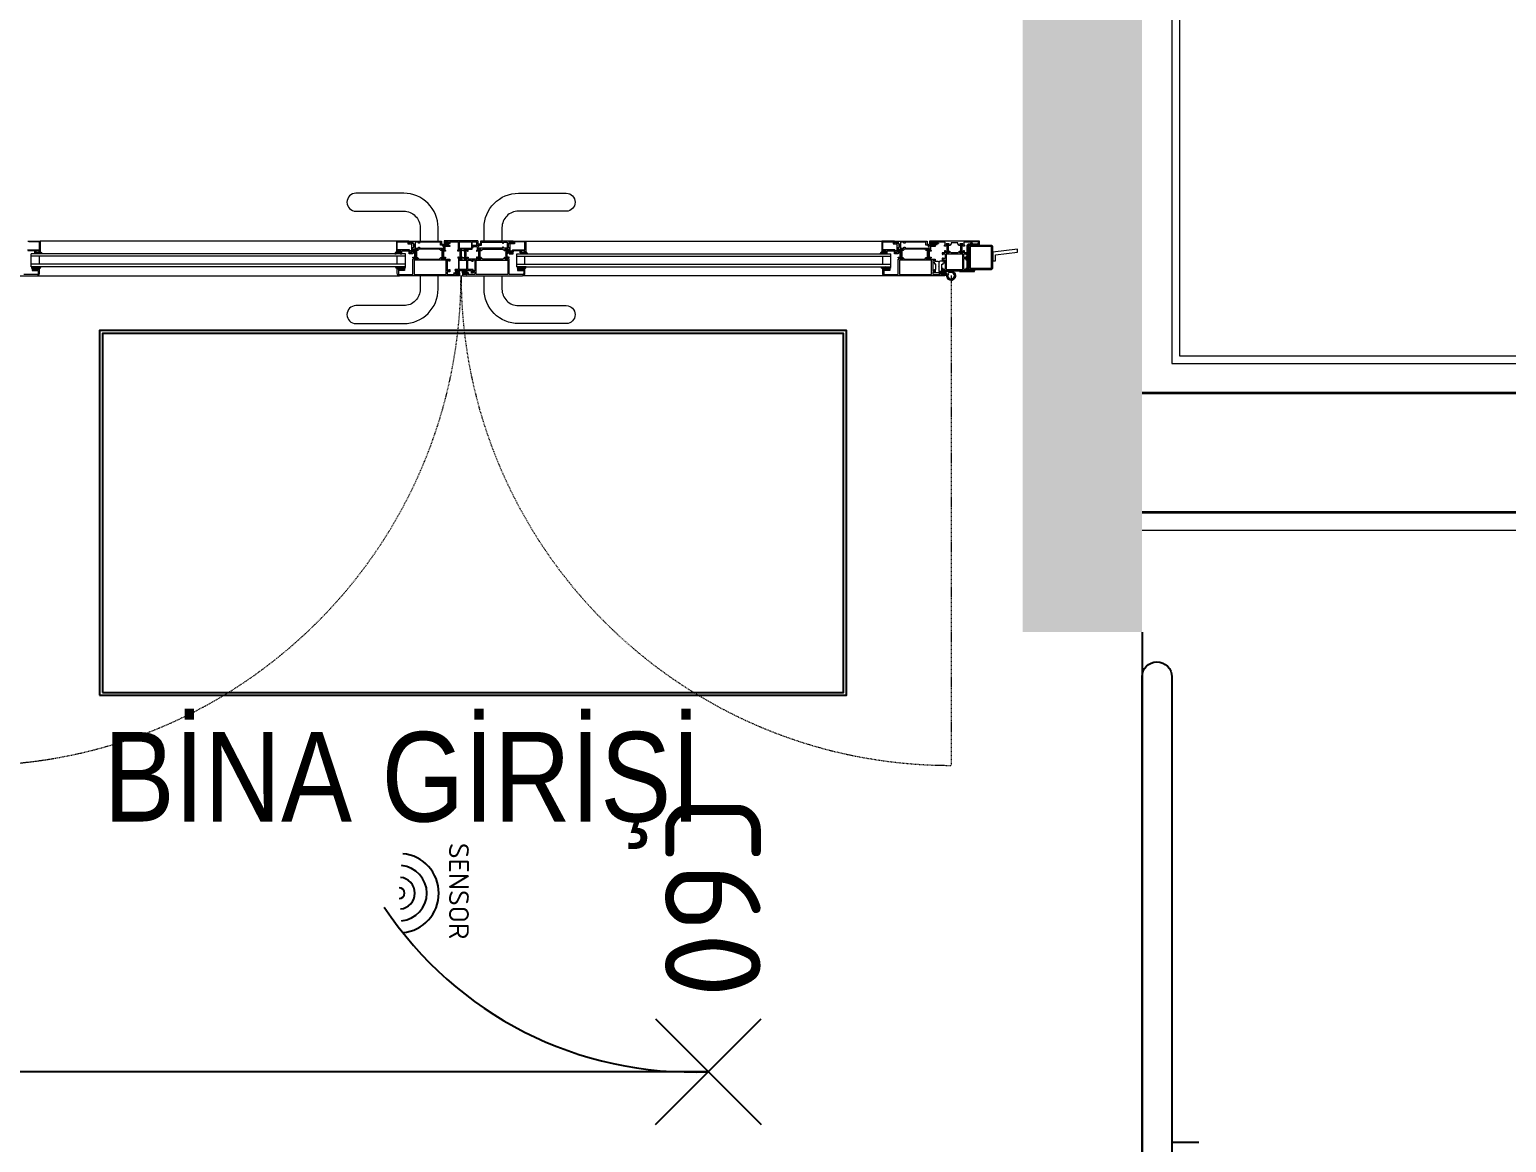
# Model space of a CAD drawing. Header units: millimetres. Extents: x -4402 to 30102, y 1696 to 6551.
# Drawn here: x 16142.9 to 16390.1, y 3699.5 to 3885.9 of the extents above; entities that cross this region are included whole.
import ezdxf

# ---------------------------------------------------------------- set-up
doc = ezdxf.new("R2010")
doc.units = ezdxf.units.MM
doc.linetypes.add('HIDDEN', pattern=[0.375, 0.25, -0.125])
doc.layers.add('BOYA', color=253, linetype='Continuous')
doc.layers.add('CEMAL AYAR  AYD. HAT', color=6, linetype='Continuous')
for name, color, linetype, lineweight in [('D', 4, 'Continuous', 35), ('KP', 1, 'Continuous', 20), ('M', 30, 'Continuous', 25), ('MH', 20, 'Continuous', 20), ('S', 6, 'Continuous', 20), ('YA', 3, 'Continuous', 13)]:
    doc.layers.add(name, color=color, linetype=linetype, lineweight=lineweight)
doc.styles.add('1', font='arial.ttf', dxfattribs={"height": 18})
doc.styles.add('TXT', font='isocpeur.ttf')
pattern_1 = [(135, (-12207.27971, -83844.62551), (0.08838834765, 0.08838834765), []), (45, (-12207.27971, -83844.62551), (0.08838834765, -0.08838834765), [])]
pattern_2 = [(135, (-12126.01935, -83844.62551), (0.08838834765, 0.08838834765), []), (45, (-12126.01935, -83844.62551), (0.08838834765, -0.08838834765), [])]
pattern_3 = [(45, (12387.27971, -83844.62551), (-0.08838834765, 0.08838834765), []), (135, (12387.27971, -83844.62551), (-0.08838834765, -0.08838834765), [])]

# ---------------------------------------------------------------- blocks, each defined once
blk = doc.blocks.new('AK1-1')
at = {"layer": 'KP', "ltscale": 0.125}
h = blk.add_hatch(dxfattribs=at)
h.set_pattern_fill('ANSI37', color=8, angle=-180, style=0)
h.set_pattern_definition([(135, (-12207.36263, -83844.62551), (0.08838834765, 0.08838834765), []), (45, (-12207.36263, -83844.62551), (0.08838834765, -0.08838834765), [])])
h.paths.add_polyline_path([(87.96, 2.17), (87.96, 2.33), (87.8, 2.33), (87.8, 2.45), (87.9, 2.45), (87.9, 2.6), (87.44, 2.6), (87.36, 2.45), (87.43, 2.45), (87.43, 2.33), (87.19, 2.33), (87.19, 2), (87.24, 1.98), (87.67, 1.98), (87.67, 2.07), (87.36, 2.11), (87.34, 2.15), (87.39, 2.17)])
h.paths.add_polyline_path([(87.52, 2.32), (87.52, 2.46), (87.71, 2.46), (87.71, 2.32)], flags=16)
h = blk.add_hatch(dxfattribs=at)
h.set_pattern_fill('ANSI37', color=8, angle=-180, style=0)
h.set_pattern_definition([(135, (-12126.0424, -83844.705), (0.08838834765, 0.08838834765), []), (45, (-12126.0424, -83844.705), (0.08838834765, -0.08838834765), [])])
h.paths.add_polyline_path([(168.71, 2.17), (169.7, 2.17), (169.7, 2.25), (169.55, 2.25), (169.55, 2.37), (169.64, 2.37), (169.64, 2.52), (168.76, 2.52), (168.68, 2.37), (168.75, 2.37), (168.75, 2.25), (168.45, 2.25), (168.45, 2), (168.5, 1.98), (168.93, 1.98), (168.93, 2.07), (168.62, 2.11), (168.6, 2.15)])
h.paths.add_polyline_path([(168.84, 2.24), (168.84, 2.38), (169.45, 2.38), (169.45, 2.24)], flags=16)
h = blk.add_hatch(dxfattribs=at)
h.set_pattern_fill('ANSI37', color=8, angle=-180, style=0)
h.set_pattern_definition([(315, (-83343.44128, 12831.30192), (-0.08838834765, -0.08838834765), []), (225, (-83343.44128, 12831.30192), (-0.08838834765, 0.08838834765), [])])
h.paths.add_polyline_path([(18.64, 0.62), (18.74, 0.72), (18.92, 0.73), (19.01, 0.85), (19.3, 0.89), (19.31, 0.73), (19.43, 0.73), (19.56, 0.73), (19.59, 0.75), (19.58, 0.93), (19.62, 0.94), (19.73, 0.82), (19.82, 0.64), (19.82, 0.6), (19.61, 0.6), (19.51, 0.64), (19.44, 0.66), (19.22, 0.67), (19.04, 0.66), (18.93, 0.62), (18.79, 0.61), (18.66, 0.61)])
h = blk.add_hatch(dxfattribs=at)
h.set_pattern_fill('ANSI37', color=8, angle=-180, style=0)
h.set_pattern_definition([(225, (83442.18091, 12831.30192), (0.08838834765, -0.08838834765), []), (315, (83442.18091, 12831.30192), (0.08838834765, 0.08838834765), [])])
h.paths.add_polyline_path([(80.1, 0.62), (80, 0.72), (79.82, 0.73), (79.73, 0.85), (79.44, 0.89), (79.43, 0.73), (79.31, 0.73), (79.18, 0.73), (79.15, 0.75), (79.16, 0.93), (79.12, 0.94), (79.01, 0.82), (78.92, 0.64), (78.92, 0.6), (79.13, 0.6), (79.23, 0.64), (79.3, 0.66), (79.52, 0.67), (79.7, 0.66), (79.81, 0.62), (79.95, 0.61), (80.08, 0.61)])
h = blk.add_hatch(dxfattribs=at)
h.set_pattern_fill('ANSI37', color=8, angle=-180, style=0)
h.set_pattern_definition(pattern_1)
edge = h.paths.add_edge_path()
edge.add_line((82.6, -0.29), (82.22, -0.29))
edge.add_arc((82.22, -0.24), 0.05, 155.9595, 270, ccw=False)
edge.add_line((82.17, -0.22), (82.26, -0.03))
edge.add_line((82.26, -0.03), (82.26, 1.13))
edge.add_line((82.26, 1.13), (82.27, 1.13))
edge.add_line((82.27, 1.13), (82.19, 1.31))
edge.add_arc((82.23, 1.33), 0.05, 90, 204.0405, ccw=False)
edge.add_line((82.23, 1.38), (82.6, 1.38))
edge.add_arc((82.6, 1.33), 0.05, -33.4469, 90, ccw=False)
edge.add_line((82.64, 1.3), (82.53, 1.13))
edge.add_line((82.53, 1.13), (82.53, -0.03))
edge.add_line((82.53, -0.03), (82.52, -0.03))
edge.add_line((82.52, -0.03), (82.64, -0.21))
edge.add_arc((82.6, -0.24), 0.05, -90, 33.4469, ccw=False)
h = blk.add_hatch(dxfattribs=at)
h.set_pattern_fill('ANSI37', color=8, angle=-180, style=0)
h.set_pattern_definition(pattern_1)
edge = h.paths.add_edge_path()
edge.add_line((87.12, -0.29), (86.74, -0.29))
edge.add_arc((86.74, -0.24), 0.05, 146.5531, 270, ccw=False)
edge.add_line((86.7, -0.21), (86.82, -0.03))
edge.add_line((86.82, -0.03), (86.82, 1.13))
edge.add_line((86.82, 1.13), (86.71, 1.3))
edge.add_arc((86.75, 1.33), 0.05, 90, 213.4469, ccw=False)
edge.add_line((86.75, 1.38), (87.12, 1.38))
edge.add_arc((87.12, 1.33), 0.05, -24.0405, 90, ccw=False)
edge.add_line((87.16, 1.31), (87.08, 1.13))
edge.add_line((87.08, 1.13), (87.08, -0.03))
edge.add_line((87.08, -0.03), (87.17, -0.22))
edge.add_arc((87.12, -0.24), 0.05, -90, 24.0405, ccw=False)
h = blk.add_hatch(dxfattribs=at)
h.set_pattern_fill('ANSI37', color=8, angle=-180, style=0)
h.set_pattern_definition([(135, (-84551.1965, 11752.33369), (0.08838834765, 0.08838834765), []), (45, (-84551.1965, 11752.33369), (0.08838834765, -0.08838834765), [])])
h.paths.add_polyline_path([(90.1, 1.38, -0.543184), (90.14, 1.31), (90.06, 1.13), (90.06, -0.04), (90.14, -0.22, -0.543184), (90.1, -0.29), (89.77, -0.29, -0.543184), (89.72, -0.22), (89.8, -0.04), (89.8, 1.13), (89.72, 1.31, -0.543184), (89.77, 1.38)])
h = blk.add_hatch(dxfattribs=at)
h.set_pattern_fill('ANSI37', color=8, angle=-180, style=0)
h.set_pattern_definition([(135, (-84550.41649, 11752.33369), (0.08838834765, 0.08838834765), []), (45, (-84550.41649, 11752.33369), (0.08838834765, -0.08838834765), [])])
h.paths.add_polyline_path([(90.58, -0.04), (90.5, -0.22, 0.543184), (90.55, -0.29), (90.88, -0.29, 0.543184), (90.92, -0.22), (90.84, -0.04), (90.84, 1.13), (90.92, 1.31, 0.543184), (90.88, 1.38), (90.55, 1.38, 0.543184), (90.5, 1.31), (90.58, 1.13)])
h = blk.add_hatch(dxfattribs=at)
h.set_pattern_fill('ANSI37', color=8, angle=-180, style=0)
h.set_pattern_definition(pattern_3)
edge = h.paths.add_edge_path()
edge.add_line((92.88, -0.29), (93.26, -0.29))
edge.add_arc((93.26, -0.24), 0.05, 270, 393.4469)
edge.add_line((93.3, -0.21), (93.18, -0.03))
edge.add_line((93.18, -0.03), (93.18, 1.13))
edge.add_line((93.18, 1.13), (93.29, 1.3))
edge.add_arc((93.25, 1.33), 0.05, 326.5531, 450)
edge.add_line((93.25, 1.38), (92.88, 1.38))
edge.add_arc((92.88, 1.33), 0.05, 90, 204.0405)
edge.add_line((92.84, 1.31), (92.92, 1.13))
edge.add_line((92.92, 1.13), (92.92, -0.03))
edge.add_line((92.92, -0.03), (92.83, -0.22))
edge.add_arc((92.88, -0.24), 0.05, 155.9595, 270)
h = blk.add_hatch(dxfattribs=at)
h.set_pattern_fill('ANSI37', color=8, angle=-180, style=0)
h.set_pattern_definition(pattern_3)
edge = h.paths.add_edge_path()
edge.add_line((97.4, -0.29), (97.78, -0.29))
edge.add_arc((97.78, -0.24), 0.05, 270, 384.0405)
edge.add_line((97.83, -0.22), (97.74, -0.03))
edge.add_line((97.74, -0.03), (97.74, 1.13))
edge.add_line((97.74, 1.13), (97.73, 1.13))
edge.add_line((97.73, 1.13), (97.81, 1.31))
edge.add_arc((97.77, 1.33), 0.05, 335.9595, 450)
edge.add_line((97.77, 1.38), (97.4, 1.38))
edge.add_arc((97.4, 1.33), 0.05, 90, 213.4469)
edge.add_line((97.36, 1.3), (97.47, 1.13))
edge.add_line((97.47, 1.13), (97.47, -0.03))
edge.add_line((97.47, -0.03), (97.48, -0.03))
edge.add_line((97.48, -0.03), (97.36, -0.21))
edge.add_arc((97.4, -0.24), 0.05, 146.5531, 270)
h = blk.add_hatch(dxfattribs=at)
h.set_pattern_fill('ANSI37', color=8, angle=-180, style=0)
h.set_pattern_definition([(315, (-83262.18091, 12831.30192), (-0.08838834765, -0.08838834765), []), (225, (-83262.18091, 12831.30192), (-0.08838834765, 0.08838834765), [])])
h.paths.add_polyline_path([(99.9, 0.62), (100, 0.72), (100.18, 0.73), (100.27, 0.85), (100.56, 0.89), (100.57, 0.73), (100.69, 0.73), (100.82, 0.73), (100.85, 0.75), (100.84, 0.93), (100.88, 0.94), (100.99, 0.82), (101.08, 0.64), (101.08, 0.6), (100.87, 0.6), (100.77, 0.64), (100.7, 0.66), (100.48, 0.67), (100.3, 0.66), (100.19, 0.62), (100.05, 0.61), (99.92, 0.61)])
h = blk.add_hatch(dxfattribs=at)
h.set_pattern_fill('ANSI37', color=8, angle=-180, style=0)
h.set_pattern_definition([(225, (83523.44128, 12831.30192), (0.08838834765, -0.08838834765), []), (315, (83523.44128, 12831.30192), (0.08838834765, 0.08838834765), [])])
h.paths.add_polyline_path([(161.36, 0.62), (161.26, 0.72), (161.08, 0.73), (160.99, 0.85), (160.7, 0.89), (160.69, 0.73), (160.57, 0.73), (160.44, 0.73), (160.41, 0.75), (160.42, 0.93), (160.38, 0.94), (160.27, 0.82), (160.18, 0.64), (160.18, 0.6), (160.39, 0.6), (160.49, 0.64), (160.56, 0.66), (160.78, 0.67), (160.96, 0.66), (161.07, 0.62), (161.21, 0.61), (161.34, 0.61)])
h = blk.add_hatch(dxfattribs=at)
h.set_pattern_fill('ANSI37', color=8, angle=-180, style=0)
h.set_pattern_definition(pattern_2)
edge = h.paths.add_edge_path()
edge.add_line((163.86, -0.29), (163.48, -0.29))
edge.add_arc((163.48, -0.24), 0.05, 155.9595, 270, ccw=False)
edge.add_line((163.43, -0.22), (163.52, -0.03))
edge.add_line((163.52, -0.03), (163.52, 1.13))
edge.add_line((163.52, 1.13), (163.53, 1.13))
edge.add_line((163.53, 1.13), (163.45, 1.31))
edge.add_arc((163.49, 1.33), 0.05, 90, 204.0405, ccw=False)
edge.add_line((163.49, 1.38), (163.86, 1.38))
edge.add_arc((163.86, 1.33), 0.05, -33.4469, 90, ccw=False)
edge.add_line((163.9, 1.3), (163.79, 1.13))
edge.add_line((163.79, 1.13), (163.79, -0.03))
edge.add_line((163.79, -0.03), (163.78, -0.03))
edge.add_line((163.78, -0.03), (163.9, -0.21))
edge.add_arc((163.86, -0.24), 0.05, -90, 33.4469, ccw=False)
h = blk.add_hatch(dxfattribs=at)
h.set_pattern_fill('ANSI37', color=8, angle=-180, style=0)
h.set_pattern_definition(pattern_2)
edge = h.paths.add_edge_path()
edge.add_line((168.38, -0.29), (168, -0.29))
edge.add_arc((168, -0.24), 0.05, 146.5531, 270, ccw=False)
edge.add_line((167.96, -0.21), (168.08, -0.03))
edge.add_line((168.08, -0.03), (168.08, 1.13))
edge.add_line((168.08, 1.13), (167.97, 1.3))
edge.add_arc((168.01, 1.33), 0.05, 90, 213.4469, ccw=False)
edge.add_line((168.01, 1.38), (168.38, 1.38))
edge.add_arc((168.38, 1.33), 0.05, -24.0405, 90, ccw=False)
edge.add_line((168.42, 1.31), (168.34, 1.13))
edge.add_line((168.34, 1.13), (168.34, -0.03))
edge.add_line((168.34, -0.03), (168.43, -0.22))
edge.add_arc((168.38, -0.24), 0.05, -90, 24.0405, ccw=False)
h = blk.add_hatch(dxfattribs=at)
h.set_pattern_fill('ANSI37', color=8, angle=-180, style=0)
h.set_pattern_definition([(45, (-83184.1116, -12830.85999), (-0.08838834765, 0.08838834765), []), (135, (-83184.1116, -12830.85999), (-0.08838834765, -0.08838834765), [])])
h.paths.add_polyline_path([(171.6, 1), (171.72, 0.8), (171.72, 0.75), (171.2, 0.75), (171.2, 0.8), (171.32, 1), (171.32, 2), (171.2, 2.2), (171.2, 2.25), (171.72, 2.25), (171.72, 2.2), (171.6, 2)])
h = blk.add_hatch(dxfattribs=at)
h.set_pattern_fill('ANSI37', color=8, angle=-180, style=0)
h.set_pattern_definition([(45, (-83181.82707, -12830.85999), (-0.08838834765, 0.08838834765), []), (135, (-83181.82707, -12830.85999), (-0.08838834765, -0.08838834765), [])])
h.paths.add_polyline_path([(173.88, 1), (174, 0.8), (174, 0.75), (173.48, 0.75), (173.48, 0.8), (173.6, 1), (173.6, 2), (173.48, 2.2), (173.48, 2.25), (174, 2.25), (174, 2.2), (173.88, 2)])
h = blk.add_hatch(dxfattribs=at)
h.set_pattern_fill('ANSI37', color=8, angle=-180, style=0)
h.set_pattern_definition([(135, (83221.61139, -12750.88254), (0.08838834765, 0.08838834765), []), (45, (83221.61139, -12750.88254), (0.08838834765, -0.08838834765), [])])
edge = h.paths.add_edge_path()
edge.add_line((176.75, 2.25), (176.75, 2))
edge.add_line((176.75, 2), (175, 2))
edge.add_line((175, 2), (175, -2))
edge.add_line((175, -2), (175.95, -2))
edge.add_line((175.95, -2), (175.95, -2.25))
edge.add_line((175.95, -2.25), (174.95, -2.25))
edge.add_arc((174.95, -2.05), 0.2, 180, 270, ccw=False)
edge.add_line((174.75, -2.05), (174.75, 2.05))
edge.add_arc((174.95, 2.05), 0.2, 90, 180, ccw=False)
edge.add_line((174.95, 2.25), (176.75, 2.25))
h = blk.add_hatch(dxfattribs=at)
h.set_pattern_fill('ANSI37', color=8, angle=-180, style=0)
h.set_pattern_definition([(45, (12306.01935, -83844.62551), (-0.08838834765, 0.08838834765), []), (135, (12306.01935, -83844.62551), (-0.08838834765, -0.08838834765), [])])
h.paths.add_polyline_path([(18.18, -1.56), (18.18, -1.67), (18.48, -1.67), (18.48, -1.8), (18.41, -1.8), (18.41, -1.87), (18.52, -2), (19.08, -2), (19.2, -1.86), (19.2, -1.8), (19.14, -1.8), (19.14, -1.69), (19.42, -1.69), (19.42, -1.86), (19.49, -1.86), (19.54, -1.81), (19.66, -1.63), (19.66, -1.56)])
h.paths.add_polyline_path([(19.04, -1.69), (19.04, -1.88), (18.59, -1.88), (18.59, -1.69)], flags=16)
h = blk.add_hatch(dxfattribs=at)
h.set_pattern_fill('ANSI37', color=8, angle=-180, style=0)
h.set_pattern_definition(pattern_1)
h.paths.add_polyline_path([(80.55, -1.56), (80.55, -1.67), (80.26, -1.67), (80.26, -1.8), (80.33, -1.8), (80.33, -1.87), (80.22, -2), (79.66, -2), (79.54, -1.86), (79.54, -1.8), (79.6, -1.8), (79.6, -1.69), (79.32, -1.69), (79.32, -1.86), (79.25, -1.86), (79.2, -1.81), (79.08, -1.63), (79.08, -1.56)])
h.paths.add_polyline_path([(79.7, -1.69), (79.7, -1.88), (80.15, -1.88), (80.15, -1.69)], flags=16)
h = blk.add_hatch(dxfattribs=at)
h.set_pattern_fill('ANSI37', color=8, angle=-180, style=0)
h.set_pattern_definition([(135, (-12207.27971, -83844.6241), (0.08838834765, 0.08838834765), []), (45, (-12207.27971, -83844.6241), (0.08838834765, -0.08838834765), [])])
h.paths.add_polyline_path([(88.99, -2.44), (88.99, -2.6), (89.14, -2.6), (89.14, -2.72), (89.06, -2.72), (89.06, -2.87), (89.5, -2.87), (89.59, -2.72), (89.51, -2.72), (89.51, -2.6), (89.75, -2.6), (89.75, -2.28), (89.7, -2.25), (89.27, -2.25), (89.27, -2.34), (89.58, -2.38), (89.6, -2.42), (89.55, -2.44)])
h.paths.add_polyline_path([(89.42, -2.59), (89.42, -2.74), (89.23, -2.74), (89.23, -2.59)], flags=16)
h = blk.add_hatch(dxfattribs=at)
h.set_pattern_fill('ANSI37', color=8, angle=-180, style=0)
h.set_pattern_definition([(45, (12387.27971, -83844.6241), (-0.08838834765, 0.08838834765), []), (135, (12387.27971, -83844.6241), (-0.08838834765, -0.08838834765), [])])
h.paths.add_polyline_path([(90.45, -2.44), (90.4, -2.42), (90.42, -2.38), (90.73, -2.34), (90.73, -2.25), (90.3, -2.25), (90.25, -2.28), (90.25, -2.6), (90.49, -2.6), (90.49, -2.72), (90.41, -2.72), (90.5, -2.87), (90.94, -2.87), (90.94, -2.72), (90.86, -2.72), (90.86, -2.6), (91.01, -2.6), (91.01, -2.44)])
h.paths.add_polyline_path([(90.58, -2.59), (90.77, -2.59), (90.77, -2.74), (90.58, -2.74)], flags=16)
h = blk.add_hatch(dxfattribs=at)
h.set_pattern_fill('ANSI37', color=8, angle=-180, style=0)
h.set_pattern_definition(pattern_3)
h.paths.add_polyline_path([(99.45, -1.56), (99.45, -1.67), (99.74, -1.67), (99.74, -1.8), (99.67, -1.8), (99.67, -1.87), (99.78, -2), (100.34, -2), (100.46, -1.86), (100.46, -1.8), (100.4, -1.8), (100.4, -1.69), (100.68, -1.69), (100.68, -1.86), (100.75, -1.86), (100.8, -1.81), (100.92, -1.63), (100.92, -1.56)])
h.paths.add_polyline_path([(100.3, -1.69), (100.3, -1.88), (99.85, -1.88), (99.85, -1.69)], flags=16)
h = blk.add_hatch(dxfattribs=at)
h.set_pattern_fill('ANSI37', color=8, angle=-180, style=0)
h.set_pattern_definition(pattern_2)
h.paths.add_polyline_path([(161.82, -1.56), (161.82, -1.67), (161.52, -1.67), (161.52, -1.8), (161.59, -1.8), (161.59, -1.87), (161.48, -2), (160.92, -2), (160.8, -1.86), (160.8, -1.8), (160.86, -1.8), (160.86, -1.69), (160.58, -1.69), (160.58, -1.86), (160.51, -1.86), (160.46, -1.81), (160.34, -1.63), (160.34, -1.56)])
h.paths.add_polyline_path([(160.96, -1.69), (160.96, -1.88), (161.41, -1.88), (161.41, -1.69)], flags=16)
h = blk.add_hatch(dxfattribs=at)
h.set_pattern_fill('ANSI37', color=8, angle=-180, style=0)
h.set_pattern_definition(pattern_2)
h.paths.add_polyline_path([(170.25, -2.45), (170.25, -2.6), (170.4, -2.6), (170.4, -2.72), (170.32, -2.72), (170.32, -2.87), (170.76, -2.87), (170.85, -2.72), (170.77, -2.72), (170.77, -2.6), (171.01, -2.6), (171.01, -2.28), (170.96, -2.25), (170.53, -2.25), (170.53, -2.34), (170.84, -2.38), (170.86, -2.42), (170.81, -2.45)])
h.paths.add_polyline_path([(170.68, -2.6), (170.68, -2.74), (170.49, -2.74), (170.49, -2.6)], flags=16)
for p, q in [((79.18, 2.74), (19.56, 2.74)), ((87.19, 2.75), (87.19, 2.33)), ((92.81, 2.75), (87.19, 2.75)), ((87.34, 2.45), (87.34, 2.6)), ((87.34, 2.6), (87.9, 2.6)), ((87.9, 2.6), (87.9, 2.45)), ((88.05, 2.45), (88.05, 2.6)), ((88.05, 2.6), (89.57, 2.6)), ((89.57, 1.3), (89.57, 2.6)), ((89.71, 2.6), (89.71, 1.54)), ((89.71, 2.6), (91.74, 2.6)), ((91.74, 2.6), (91.74, 1.54)), ((91.88, 2.6), (92.66, 2.6)), ((91.88, 1.81), (91.88, 2.6)), ((92.66, 1.98), (92.66, 2.6)), ((92.81, 2.75), (92.81, 2.23)), ((100.82, 2.74), (160.44, 2.74)), ((18.06, -1.56), (18.06, 0.59)), ((19.41, -1.16), (19.41, 0.19)), ((79.33, -1.16), (79.33, 0.19)), ((80.68, -1.56), (80.68, 0.59)), ((87.19, 2.33), (87.43, 2.33)), ((87.36, 2.45), (87.34, 2.45)), ((87.43, 2.45), (87.36, 2.45)), ((87.43, 2.33), (87.43, 2.45)), ((87.9, 2.45), (87.8, 2.45)), ((87.8, 2.45), (87.8, 2.33)), ((87.8, 2.33), (87.96, 2.33)), ((87.96, 2.33), (88.2, 2.33)), ((88.2, 2.45), (88.05, 2.45)), ((88.2, 2.33), (88.2, 2.45)), ((89.45, 1.18), (89.57, 1.3)), ((89.45, 1.03), (89.45, 1.18)), ((89.59, 1.03), (89.45, 1.03)), ((89.59, 0.06), (89.45, 0.06)), ((89.45, 0.06), (89.45, -0.09)), ((89.69, 1.13), (89.59, 1.03)), ((89.69, -0.04), (89.59, 0.06)), ((90.18, 1.38), (89.69, 1.38)), ((89.69, 1.38), (89.8, 1.13)), ((89.8, 1.13), (89.69, 1.13)), ((89.71, 1.54), (91.74, 1.54)), ((90.06, 1.13), (90.18, 1.38)), ((90.28, 1.13), (90.06, 1.13)), ((90.32, 1.17), (90.28, 1.13)), ((90.32, 1.17), (90.37, 1.13)), ((90.37, 1.13), (90.58, 1.13)), ((90.58, 1.13), (90.47, 1.38)), ((90.47, 1.38), (90.96, 1.38)), ((90.96, 1.38), (90.84, 1.13)), ((90.84, 1.13), (90.96, 1.13)), ((90.96, 1.13), (91.06, 1.03)), ((90.96, -0.04), (91.06, 0.06)), ((91.06, 1.03), (91.2, 1.03)), ((91.06, 0.06), (91.2, 0.06)), ((91.08, 1.3), (91.08, 1.38)), ((91.08, 1.38), (91.88, 1.38)), ((91.2, 1.18), (91.08, 1.3)), ((91.2, 1.03), (91.2, 1.18)), ((91.2, 0.06), (91.2, -0.09)), ((91.88, 1.38), (91.88, 1.64)), ((91.88, 1.64), (92.05, 1.64)), ((92.05, 1.64), (92.05, 1.81)), ((93.01, 2.23), (92.81, 2.23)), ((93.01, 2.18), (93.01, 2.23)), ((99.32, -1.56), (99.32, 0.59)), ((100.67, -1.16), (100.67, 0.19)), ((160.59, -1.16), (160.59, 0.19)), ((161.94, -1.56), (161.94, 0.59)), ((88.99, -2.21), (88.99, -2.05)), ((89.57, -2.05), (88.99, -2.05)), ((88.99, -2.21), (91.71, -2.21)), ((89.45, -0.09), (89.57, -0.21)), ((89.57, -0.21), (89.57, -2.05)), ((89.69, -0.29), (89.8, -0.04)), ((89.8, -0.04), (89.69, -0.04)), ((90.18, -0.29), (89.69, -0.29)), ((89.71, -0.45), (90.94, -0.45)), ((89.71, -2.05), (89.71, -0.45)), ((90.94, -2.05), (89.71, -2.05)), ((90.28, -0.04), (90.06, -0.04)), ((90.06, -0.04), (90.18, -0.29)), ((90.32, -0.09), (90.28, -0.04)), ((90.32, -0.09), (90.37, -0.04)), ((90.37, -0.04), (90.58, -0.04)), ((90.58, -0.04), (90.47, -0.29)), ((90.47, -0.29), (90.96, -0.29)), ((90.96, -0.29), (90.84, -0.04)), ((90.84, -0.04), (90.96, -0.04)), ((90.94, -2.05), (90.94, -0.45)), ((91.2, -0.09), (91.08, -0.21)), ((91.08, -0.21), (91.08, -0.29)), ((91.88, -0.29), (91.08, -0.29)), ((91.08, -0.45), (91.71, -0.45)), ((91.08, -0.45), (91.08, -2.05)), ((91.88, -2.05), (91.08, -2.05)), ((91.71, -0.45), (91.71, -0.61)), ((91.88, -0.61), (91.71, -0.61)), ((91.71, -2.21), (91.71, -2.58)), ((91.88, -0.29), (91.88, -0.61)), ((91.88, -2.05), (91.88, -2.42)), ((92.04, -2.42), (91.88, -2.42)), ((92.04, -2.42), (92.04, -2.58)), ((19.02, -3.08), (79.72, -3.08)), ((92.04, -2.58), (91.71, -2.58)), ((160.98, -3.08), (100.28, -3.08))]:
    blk.add_line(p, q, dxfattribs=at)
at = {"layer": 'KP', "color": 3, "ltscale": 0.125}
for p, q in [((80.68, 0.59), (18.06, 0.59)), ((80.68, 0.19), (18.06, 0.19)), ((99.32, 0.59), (161.94, 0.59)), ((99.32, 0.19), (161.94, 0.19)), ((80.68, -1.16), (18.06, -1.16)), ((80.68, -1.56), (18.06, -1.56)), ((99.32, -1.16), (161.94, -1.16)), ((99.32, -1.56), (161.94, -1.56))]:
    blk.add_line(p, q, dxfattribs=at)
at = {"layer": 'KP', "color": 8, "linetype": 'HIDDEN', "ltscale": 0.5}
blk.add_line((172.04, -3.05), (172.04, -85.09), dxfattribs=at)
at = {"layer": 'KP', "color": 8}
for points in [[(86.15, 2.74), (86.15, 4.99, 0.414214), (80.4, 10.74), (72.4, 10.74, 1), (72.4, 7.74), (80.4, 7.74, -0.414214), (83.15, 4.99), (83.15, 2.74)], [(93.85, 2.74), (93.85, 4.99, -0.414214), (99.6, 10.74), (107.6, 10.74, -1), (107.6, 7.74), (99.6, 7.74, 0.414214), (96.85, 4.99), (96.85, 2.74)], [(83.15, -3.08), (83.15, -5.33, -0.414214), (80.4, -8.08), (72.4, -8.08, 1), (72.4, -11.08), (80.4, -11.08, 0.414214), (86.15, -5.33), (86.15, -3.08)], [(96.85, -3.08), (96.85, -5.33, 0.414214), (99.6, -8.08), (107.6, -8.08, -1), (107.6, -11.08), (99.6, -11.08, -0.414214), (93.85, -5.33), (93.85, -3.08)]]:
    blk.add_lwpolyline(points, format="xyb", dxfattribs=at)
at = {"layer": 'KP', "ltscale": 0.125}
for points in [[(17.46, 2.74), (19.56, 2.74), (19.56, 0.74), (19.31, 0.74), (19.31, 0.89), (19.41, 0.89), (19.41, 1.09), (18.81, 1.09), (18.81, 0.89), (18.91, 0.89), (18.91, 0.74), (18.66, 0.74), (18.66, 1.09), (17.46, 1.09)], [(17.41, 1.24), (19.41, 1.24), (19.41, 2.59), (17.66, 2.59)]]:
    blk.add_lwpolyline(points, dxfattribs=at)
for points in [[(81.6, 2.29, 0.414214), (81.68, 2.37), (81.68, 2.38, 0.339454), (81.62, 2.45), (81.48, 2.49), (81.48, 2.44), (81.23, 2.44), (81.23, 2.59), (81.28, 2.59), (81.28, 2.74), (79.18, 2.74), (79.18, 0.74), (79.43, 0.74), (79.43, 0.89), (79.33, 0.89), (79.33, 1.09), (79.93, 1.09), (79.93, 0.89), (79.83, 0.89), (79.83, 0.74), (80.08, 0.74), (80.08, 1.09), (81.28, 1.09), (81.28, 0.94), (81.48, 0.94), (81.48, 0.84), (81.67, 0.92, 0.339454), (81.73, 0.99), (81.73, 1.02, 0.414214), (81.65, 1.09), (81.43, 1.09), (81.43, 1.14, 0.414214), (81.33, 1.24), (79.33, 1.24), (79.33, 2.59), (81.08, 2.59), (81.08, 2.29)], [(98.4, 2.29, -0.414214), (98.32, 2.37), (98.32, 2.38, -0.339454), (98.38, 2.45), (98.52, 2.49), (98.52, 2.44), (98.77, 2.44), (98.77, 2.59), (98.72, 2.59), (98.72, 2.74), (100.82, 2.74), (100.82, 0.74), (100.57, 0.74), (100.57, 0.89), (100.67, 0.89), (100.67, 1.09), (100.07, 1.09), (100.07, 0.89), (100.17, 0.89), (100.17, 0.74), (99.92, 0.74), (99.92, 1.09), (98.72, 1.09), (98.72, 0.94), (98.52, 0.94), (98.52, 0.84), (98.33, 0.92, -0.339454), (98.27, 0.99), (98.27, 1.02, -0.414214), (98.35, 1.09), (98.57, 1.09), (98.57, 1.14, -0.414214), (98.67, 1.24), (100.67, 1.24), (100.67, 2.59), (98.92, 2.59), (98.92, 2.29)], [(162.86, 2.29, 0.414214), (162.94, 2.37), (162.94, 2.38, 0.339454), (162.88, 2.45), (162.74, 2.49), (162.74, 2.44), (162.49, 2.44), (162.49, 2.59), (162.54, 2.59), (162.54, 2.74), (160.44, 2.74), (160.44, 0.74), (160.69, 0.74), (160.69, 0.89), (160.59, 0.89), (160.59, 1.09), (161.19, 1.09), (161.19, 0.89), (161.09, 0.89), (161.09, 0.74), (161.34, 0.74), (161.34, 1.09), (162.54, 1.09), (162.54, 0.94), (162.74, 0.94), (162.74, 0.84), (162.93, 0.92, 0.339454), (162.99, 0.99), (162.99, 1.02, 0.414214), (162.91, 1.09), (162.69, 1.09), (162.69, 1.14, 0.414214), (162.59, 1.24), (160.59, 1.24), (160.59, 2.59), (162.34, 2.59), (162.34, 2.29)], [(86.35, -0.29), (86.62, -0.03), (86.82, -0.03), (86.65, -0.29), (87.2, -0.29), (87.08, -0.03), (87.17, -0.03), (87.26, 0.06), (87.41, 0.06), (87.41, -0.07), (87.32, -0.16), (87.32, -0.29), (88.12, -0.29), (88.12, -0.61), (87.97, -0.61), (87.97, -0.41), (87.69, -0.41), (87.69, -2.27), (87.97, -2.27), (87.97, -2.05), (88.12, -2.05), (88.12, -2.42), (87.69, -2.42), (87.69, -2.88), (88.91, -2.88), (88.91, -2.72), (88.78, -2.72), (88.78, -2.61), (89.13, -2.61), (89.13, -2.72), (89.06, -2.72), (89.06, -2.88), (89.61, -2.88), (89.61, -2.72), (89.51, -2.72), (89.51, -2.61), (89.75, -2.61), (89.75, -3.08), (79.72, -3.08, -0.414214), (79.32, -2.68), (79.32, -1.69), (79.6, -1.69), (79.6, -1.8), (79.54, -1.8), (79.47, -1.8), (79.47, -2), (80.38, -2), (80.38, -1.8), (80.26, -1.8), (80.26, -1.67), (80.55, -1.67), (80.63, -1.67), (80.63, -1.8), (80.53, -1.8), (80.53, -2.19), (79.51, -2.19), (79.51, -2.68, 0.414214), (79.71, -2.88), (81.94, -2.88), (81.94, -0.29), (82.02, -0.29), (82.02, -0.16), (81.93, -0.07), (81.93, 0.06), (82.08, 0.06), (82.16, -0.03), (82.26, -0.03), (82.14, -0.29), (82.69, -0.29), (82.52, -0.03), (82.72, -0.03), (82.99, -0.29)], [(82.6, -0.29), (82.22, -0.29, -0.543184), (82.17, -0.22), (82.26, -0.03), (82.26, 1.13), (82.27, 1.13), (82.19, 1.31, -0.543184), (82.23, 1.38), (82.6, 1.38, -0.597581), (82.64, 1.3), (82.53, 1.13), (82.53, -0.03), (82.52, -0.03), (82.64, -0.21, -0.597581)], [(87.12, -0.29), (86.74, -0.29, -0.597581), (86.7, -0.21), (86.82, -0.03), (86.82, 1.13), (86.71, 1.3, -0.597581), (86.75, 1.38), (87.12, 1.38, -0.543184), (87.16, 1.31), (87.08, 1.13), (87.08, -0.03), (87.17, -0.22, -0.543184)], [(89.77, -0.29), (90.1, -0.29, 0.543184), (90.14, -0.22), (90.06, -0.04), (90.06, 1.13), (90.14, 1.31, 0.543184), (90.1, 1.38), (89.77, 1.38, 0.543184), (89.72, 1.31), (89.8, 1.13), (89.8, -0.04), (89.72, -0.22, 0.543184)], [(93.65, -0.29), (93.38, -0.03), (93.18, -0.03), (93.35, -0.29), (92.8, -0.29), (92.92, -0.03), (92.83, -0.03), (92.74, 0.06), (92.59, 0.06), (92.59, -0.07), (92.68, -0.16), (92.68, -0.29), (91.88, -0.29), (91.88, -0.61), (92.03, -0.61), (92.03, -0.41), (92.31, -0.41), (92.31, -2.27), (92.03, -2.27), (92.03, -2.05), (91.88, -2.05), (91.88, -2.42), (92.31, -2.42), (92.31, -2.88), (91.09, -2.88), (91.09, -2.72), (91.22, -2.72), (91.22, -2.61), (90.87, -2.61), (90.87, -2.72), (90.94, -2.72), (90.94, -2.88), (90.39, -2.88), (90.39, -2.72), (90.49, -2.72), (90.49, -2.61), (90.25, -2.61), (90.25, -3.08), (100.28, -3.08, 0.414214), (100.68, -2.68), (100.68, -1.69), (100.4, -1.69), (100.4, -1.8), (100.46, -1.8), (100.53, -1.8), (100.53, -2), (99.62, -2), (99.62, -1.8), (99.74, -1.8), (99.74, -1.67), (99.45, -1.67), (99.37, -1.67), (99.37, -1.8), (99.47, -1.8), (99.47, -2.19), (100.49, -2.19), (100.49, -2.68, -0.414214), (100.29, -2.88), (98.06, -2.88), (98.06, -0.29), (97.98, -0.29), (97.98, -0.16), (98.07, -0.07), (98.07, 0.06), (97.92, 0.06), (97.84, -0.03), (97.74, -0.03), (97.86, -0.29), (97.31, -0.29), (97.48, -0.03), (97.28, -0.03), (97.01, -0.29)], [(90.55, -0.29), (90.88, -0.29, 0.543184), (90.92, -0.22), (90.84, -0.04), (90.84, 1.13), (90.92, 1.31, 0.543184), (90.88, 1.38), (90.55, 1.38, 0.543184), (90.5, 1.31), (90.58, 1.13), (90.58, -0.04), (90.5, -0.22, 0.543184)], [(92.88, -0.29), (93.26, -0.29, 0.597581), (93.3, -0.21), (93.18, -0.03), (93.18, 1.13), (93.29, 1.3, 0.597581), (93.25, 1.38), (92.88, 1.38, 0.543184), (92.84, 1.31), (92.92, 1.13), (92.92, -0.03), (92.83, -0.22, 0.543184)], [(97.4, -0.29), (97.78, -0.29, 0.543184), (97.83, -0.22), (97.74, -0.03), (97.74, 1.13), (97.73, 1.13), (97.81, 1.31, 0.543184), (97.77, 1.38), (97.4, 1.38, 0.597581), (97.36, 1.3), (97.47, 1.13), (97.47, -0.03), (97.48, -0.03), (97.36, -0.21, 0.597581)], [(167.61, -0.29), (167.88, -0.03), (168.08, -0.03), (167.91, -0.29), (168.46, -0.29), (168.34, -0.03), (168.43, -0.03), (168.52, 0.06), (168.67, 0.06), (168.67, -0.07), (168.58, -0.16), (168.58, -0.29), (169.39, -0.29), (169.39, -0.61), (169.23, -0.61), (169.23, -0.41), (168.95, -0.41), (168.95, -2.27), (169.23, -2.27), (169.23, -2.05), (169.39, -2.05), (169.39, -2.42), (168.95, -2.42), (168.95, -2.88), (170.17, -2.88), (170.17, -2.72), (170.04, -2.72), (170.04, -2.61), (170.39, -2.61), (170.39, -2.72), (170.32, -2.72), (170.32, -2.88), (170.87, -2.88), (170.87, -2.72), (170.77, -2.72), (170.77, -2.61), (171.01, -2.61), (171.01, -3.08), (160.98, -3.08, -0.414214), (160.58, -2.68), (160.58, -1.69), (160.86, -1.69), (160.86, -1.8), (160.8, -1.8), (160.73, -1.8), (160.73, -2), (161.64, -2), (161.64, -1.8), (161.52, -1.8), (161.52, -1.67), (161.82, -1.67), (161.89, -1.67), (161.89, -1.8), (161.79, -1.8), (161.79, -2.19), (160.77, -2.19), (160.77, -2.68, 0.414214), (160.97, -2.88), (163.2, -2.88), (163.2, -0.29), (163.28, -0.29), (163.28, -0.16), (163.19, -0.07), (163.19, 0.06), (163.34, 0.06), (163.42, -0.03), (163.52, -0.03), (163.4, -0.29), (163.95, -0.29), (163.78, -0.03), (163.98, -0.03), (164.25, -0.29)], [(163.86, -0.29), (163.48, -0.29, -0.543184), (163.43, -0.22), (163.52, -0.03), (163.52, 1.13), (163.53, 1.13), (163.45, 1.31, -0.543184), (163.49, 1.38), (163.86, 1.38, -0.597581), (163.9, 1.3), (163.79, 1.13), (163.79, -0.03), (163.78, -0.03), (163.9, -0.21, -0.597581)], [(168.38, -0.29), (168, -0.29, -0.597581), (167.96, -0.21), (168.08, -0.03), (168.08, 1.13), (167.97, 1.3, -0.597581), (168.01, 1.38), (168.38, 1.38, -0.543184), (168.42, 1.31), (168.34, 1.13), (168.34, -0.03), (168.43, -0.22, -0.543184)], [(174.55, -0.4, 0.414213), (174.65, -0.3), (174.65, 0, 0.414214), (174.55, 0.1), (174.5, 0.1), (174.5, 0), (174.15, 0), (174.15, 0.6), (174.5, 0.6), (174.5, 0.5), (174.55, 0.5, 0.414214), (174.65, 0.6), (174.65, 0.75), (174.15, 0.75), (174.15, 0.85), (174.25, 0.95), (174.25, 1.1), (174.1, 1.1), (174, 1), (173.88, 1), (174, 0.8), (174, 0.75), (173.48, 0.75), (173.48, 0.8), (173.6, 1), (173.4, 1), (173.15, 0.75), (172.05, 0.75), (171.8, 1), (171.6, 1), (171.72, 0.8), (171.72, 0.75), (171.2, 0.75), (171.2, 0.8), (171.32, 1), (171.2, 1), (171.1, 1.1), (170.95, 1.1), (170.95, 0.95), (171.05, 0.85), (171.05, 0.75), (170.55, 0.75), (170.55, 0.6, 0.414214), (170.65, 0.5), (170.7, 0.5), (170.7, 0.6), (171.05, 0.6), (171.05, -0.21), (170.7, -0.21), (170.7, -0.11), (170.65, -0.11, 0.414214), (170.55, -0.21), (170.55, -0.51, 0.414214), (170.65, -0.61), (170.7, -0.61), (170.7, -0.41), (171.05, -0.41), (171.05, -2.05), (170.7, -2.05), (170.7, -1.85), (170.65, -1.85, 0.414214), (170.55, -1.95), (170.55, -2.25), (174.65, -2.25), (174.65, -1.95, 0.414214), (174.55, -1.85), (174.5, -1.85), (174.5, -2.05), (174.15, -2.05), (174.15, -0.2), (174.5, -0.2), (174.5, -0.4)], [(176.75, 2.25), (176.75, 2), (175, 2), (175, -2), (175.95, -2), (175.95, -2.25), (174.95, -2.25, -0.414214), (174.75, -2.05), (174.75, 2.05, -0.414214), (174.95, 2.25)], [(169.39, -2.05), (169.49, -2.05), (169.49, -1.11), (169.29, -1.11), (169.29, -0.91), (169.04, -0.91), (169.04, -0.61), (169.15, -0.41), (169.24, -0.41), (169.24, -0.61), (169.69, -0.61, -0.414214), (169.99, -0.91), (169.99, -1.5), (169.94, -1.55), (169.99, -1.6), (169.99, -2.3), (172.04, -2.3, -2.414214), (171.29, -3.05, -0.414214), (171.24, -3), (171.24, -2.6), (169.14, -2.6), (169.14, -2.52), (169.39, -2.45)], [(169.99, -2.3, 0.414214), (170.29, -2.6), (171.29, -2.6), (171.29, -3.05, 2.414214), (172.04, -2.3, 0.414214), (171.99, -2.25), (170.49, -2.25), (170.49, -1.11), (170.69, -1.11), (170.69, -0.91), (170.94, -0.91), (170.94, -0.61), (170.82, -0.41), (170.74, -0.41), (170.74, -0.61), (170.29, -0.61, 0.414214), (169.99, -0.91), (169.99, -1.5), (170.04, -1.55), (169.99, -1.6)], [(171.58, -2.74, 10.954451), (171.72, -2.6, 1.095445)], [(171.58, -2.74, 10.954451), (171.72, -2.6, 1.095445)]]:
    blk.add_lwpolyline(points, format="xyb", close=True, dxfattribs=at)
for points in [[(86.75, 2.74), (86.75, 2.23), (86.94, 2.23), (87.19, 1.98), (88.12, 1.98), (88.12, 1.81), (87.31, 1.81), (87.31, 1.29), (87.42, 1.18), (87.42, 1.03), (87.28, 1.03), (87.19, 1.13), (87.08, 1.13), (87.19, 1.38), (86.66, 1.38), (86.82, 1.13), (86.61, 1.13), (86.36, 1.38), (82.99, 1.38), (82.74, 1.13), (82.53, 1.13), (82.69, 1.38), (82.16, 1.38), (82.27, 1.13), (82.18, 1.13), (82.08, 1.03), (81.94, 1.03), (81.94, 1.18), (82.05, 1.29), (82.05, 1.38), (81.94, 1.38), (81.94, 1.62), (82.09, 1.69), (82.09, 2.28), (81.94, 2.35), (81.94, 2.6), (81.48, 2.6), (81.48, 2.46), (81.29, 2.46), (81.29, 2.74)], [(81.76, 0.7), (81.76, 1.99), (81.79, 2.03), (81.76, 2.07), (81.76, 2.56), (81.94, 2.56), (81.94, 2.35), (82.09, 2.28), (82.09, 1.69), (81.94, 1.62), (81.94, 1.38), (81.94, 0.94), (82.22, 0.94), (82.22, 0.78), (81.94, 0.78), (81.94, 0.57), (81.29, 0.57), (81.29, 0.92), (81.48, 0.92), (81.48, 0.7)], [(87.12, 1.55), (87.12, 1.79), (86.88, 2.03), (86.57, 2.03), (86.57, 2.56), (83.07, 2.56), (83.07, 2.36), (82.88, 2.36), (82.88, 2.56), (82.29, 2.56), (82.29, 1.55), (82.88, 1.55), (82.88, 1.73), (83.07, 1.73), (83.07, 1.55)], [(87.19, 2.33), (87.19, 2), (87.24, 1.98), (87.67, 1.98), (87.67, 2.07), (87.36, 2.11), (87.34, 2.15), (87.39, 2.17), (87.96, 2.17), (87.96, 2.33), (87.8, 2.33), (87.8, 2.45), (87.9, 2.45), (87.9, 2.6), (87.44, 2.6), (87.36, 2.45), (87.43, 2.45), (87.43, 2.33)], [(93.25, 2.74), (93.25, 2.23), (93.06, 2.23), (92.81, 1.98), (91.88, 1.98), (91.88, 1.81), (92.69, 1.81), (92.69, 1.29), (92.58, 1.18), (92.58, 1.03), (92.72, 1.03), (92.81, 1.13), (92.92, 1.13), (92.81, 1.38), (93.34, 1.38), (93.18, 1.13), (93.39, 1.13), (93.64, 1.38), (97.01, 1.38), (97.26, 1.13), (97.47, 1.13), (97.31, 1.38), (97.84, 1.38), (97.73, 1.13), (97.82, 1.13), (97.92, 1.03), (98.06, 1.03), (98.06, 1.18), (97.95, 1.29), (97.95, 1.38), (98.06, 1.38), (98.06, 1.62), (97.91, 1.69), (97.91, 2.28), (98.06, 2.35), (98.06, 2.6), (98.52, 2.6), (98.52, 2.46), (98.71, 2.46), (98.71, 2.74)], [(92.88, 1.55), (92.88, 1.79), (93.12, 2.03), (93.43, 2.03), (93.43, 2.56), (96.93, 2.56), (96.93, 2.36), (97.12, 2.36), (97.12, 2.56), (97.71, 2.56), (97.71, 1.55), (97.12, 1.55), (97.12, 1.73), (96.93, 1.73), (96.93, 1.55)], [(98.24, 0.7), (98.24, 1.99), (98.21, 2.03), (98.24, 2.07), (98.24, 2.56), (98.06, 2.56), (98.06, 2.35), (97.91, 2.28), (97.91, 1.69), (98.06, 1.62), (98.06, 1.38), (98.06, 0.94), (97.78, 0.94), (97.78, 0.78), (98.06, 0.78), (98.06, 0.57), (98.71, 0.57), (98.71, 0.92), (98.52, 0.92), (98.52, 0.7)], [(168.01, 2.74), (168.01, 2.23), (168.2, 2.23), (168.45, 1.98), (169.38, 1.98), (169.38, 1.81), (168.57, 1.81), (168.57, 1.29), (168.68, 1.18), (168.68, 1.03), (168.54, 1.03), (168.45, 1.13), (168.34, 1.13), (168.45, 1.38), (167.92, 1.38), (168.08, 1.13), (167.87, 1.13), (167.62, 1.38), (164.25, 1.38), (164, 1.13), (163.79, 1.13), (163.95, 1.38), (163.42, 1.38), (163.53, 1.13), (163.44, 1.13), (163.34, 1.03), (163.2, 1.03), (163.2, 1.18), (163.31, 1.29), (163.31, 1.38), (163.2, 1.38), (163.2, 1.62), (163.36, 1.69), (163.36, 2.28), (163.2, 2.35), (163.2, 2.6), (162.74, 2.6), (162.74, 2.46), (162.55, 2.46), (162.55, 2.74)], [(163.02, 0.7), (163.02, 1.99), (163.06, 2.03), (163.02, 2.07), (163.02, 2.56), (163.2, 2.56), (163.2, 2.35), (163.36, 2.28), (163.36, 1.69), (163.2, 1.62), (163.2, 1.38), (163.2, 0.94), (163.48, 0.94), (163.48, 0.78), (163.2, 0.78), (163.2, 0.57), (162.55, 0.57), (162.55, 0.92), (162.74, 0.92), (162.74, 0.7)], [(168.39, 1.55), (168.39, 1.79), (168.14, 2.03), (167.83, 2.03), (167.83, 2.56), (164.33, 2.56), (164.33, 2.36), (164.14, 2.36), (164.14, 2.56), (163.55, 2.56), (163.55, 1.55), (164.14, 1.55), (164.14, 1.73), (164.33, 1.73), (164.33, 1.55)], [(169.68, 2.6), (168.6, 2.6), (168.6, 2.35), (168.75, 2.35), (168.75, 2.25), (168.45, 2.25), (168.45, 2.75), (176.75, 2.75), (176.75, 2.25), (176.45, 2.25), (176.45, 2.35), (176.6, 2.35), (176.6, 2.6), (175.52, 2.6), (175.52, 2.35), (175.65, 2.35), (175.65, 2.25), (175.25, 2.25), (175.25, 2.35), (175.38, 2.35), (175.38, 2.55), (174.15, 2.55), (174.15, 2.15), (174.25, 2.05), (174.25, 1.9), (174.1, 1.9), (174, 2), (173.88, 2), (174, 2.2), (174, 2.25), (173.48, 2.25), (173.48, 2.2), (173.6, 2), (173.4, 2), (173.15, 2.25), (173.15, 2.45), (172.05, 2.45), (172.05, 2.25), (171.8, 2), (171.6, 2), (171.72, 2.2), (171.72, 2.25), (171.2, 2.25), (171.2, 2.2), (171.32, 2), (171.2, 2), (171.1, 1.9), (170.95, 1.9), (170.95, 2.05), (171.05, 2.15), (171.05, 2.55), (169.83, 2.55), (169.83, 2.35), (169.95, 2.35), (169.95, 2.25), (169.55, 2.25), (169.55, 2.35), (169.68, 2.35)], [(168.45, 2.25), (168.45, 2), (168.5, 1.98), (168.93, 1.98), (168.93, 2.07), (168.62, 2.11), (168.6, 2.15), (168.71, 2.17), (169.7, 2.17), (169.7, 2.25), (169.55, 2.25), (169.55, 2.37), (169.64, 2.37), (169.64, 2.52), (168.76, 2.52), (168.68, 2.37), (168.75, 2.37), (168.75, 2.25)], [(18.64, 0.62), (18.74, 0.72), (18.92, 0.73), (19.01, 0.85), (19.3, 0.89), (19.31, 0.73), (19.43, 0.73), (19.56, 0.73), (19.59, 0.75), (19.58, 0.93), (19.62, 0.94), (19.73, 0.82), (19.82, 0.64), (19.82, 0.6), (19.61, 0.6), (19.51, 0.64), (19.44, 0.66), (19.22, 0.67), (19.04, 0.66), (18.93, 0.62), (18.79, 0.61), (18.66, 0.61)], [(80.1, 0.62), (80, 0.72), (79.82, 0.73), (79.73, 0.85), (79.44, 0.89), (79.43, 0.73), (79.31, 0.73), (79.18, 0.73), (79.15, 0.75), (79.16, 0.93), (79.12, 0.94), (79.01, 0.82), (78.92, 0.64), (78.92, 0.6), (79.13, 0.6), (79.23, 0.64), (79.3, 0.66), (79.52, 0.67), (79.7, 0.66), (79.81, 0.62), (79.95, 0.61), (80.08, 0.61)], [(99.9, 0.62), (100, 0.72), (100.18, 0.73), (100.27, 0.85), (100.56, 0.89), (100.57, 0.73), (100.69, 0.73), (100.82, 0.73), (100.85, 0.75), (100.84, 0.93), (100.88, 0.94), (100.99, 0.82), (101.08, 0.64), (101.08, 0.6), (100.87, 0.6), (100.77, 0.64), (100.7, 0.66), (100.48, 0.67), (100.3, 0.66), (100.19, 0.62), (100.05, 0.61), (99.92, 0.61)], [(161.36, 0.62), (161.26, 0.72), (161.08, 0.73), (160.99, 0.85), (160.7, 0.89), (160.69, 0.73), (160.57, 0.73), (160.44, 0.73), (160.41, 0.75), (160.42, 0.93), (160.38, 0.94), (160.27, 0.82), (160.18, 0.64), (160.18, 0.6), (160.39, 0.6), (160.49, 0.64), (160.56, 0.66), (160.78, 0.67), (160.96, 0.66), (161.07, 0.62), (161.21, 0.61), (161.34, 0.61)], [(171.6, 2), (171.72, 2.2), (171.72, 2.25), (171.2, 2.25), (171.2, 2.2), (171.32, 2), (171.32, 1), (171.2, 0.8), (171.2, 0.75), (171.72, 0.75), (171.72, 0.8), (171.6, 1)], [(171.2, 0.55), (171.2, -2.05), (174, -2.05), (174, 0.55)], [(175.95, -2.25), (174.75, -2.25), (174.75, 0.75), (174.65, 0.75), (174.65, -2.25), (173.45, -2.25), (173.45, -2.35), (175.95, -2.35)], [(173.88, 2), (174, 2.2), (174, 2.25), (173.48, 2.25), (173.48, 2.2), (173.6, 2), (173.6, 1), (173.48, 0.8), (173.48, 0.75), (174, 0.75), (174, 0.8), (173.88, 1)], [(19.42, -1.86), (19.49, -1.86), (19.54, -1.81), (19.66, -1.63), (19.66, -1.56), (18.18, -1.56), (18.18, -1.67), (18.48, -1.67), (18.48, -1.8), (18.41, -1.8), (18.41, -1.87), (18.52, -2), (19.08, -2), (19.2, -1.86), (19.2, -1.8), (19.14, -1.8), (19.14, -1.69), (19.42, -1.69)], [(79.32, -1.86), (79.25, -1.86), (79.2, -1.81), (79.08, -1.63), (79.08, -1.56), (80.55, -1.56), (80.55, -1.67), (80.26, -1.67), (80.26, -1.8), (80.33, -1.8), (80.33, -1.87), (80.22, -2), (79.66, -2), (79.54, -1.86), (79.54, -1.8), (79.6, -1.8), (79.6, -1.69), (79.32, -1.69)], [(87.49, -2.88), (87.49, -0.46), (82.15, -0.46), (82.15, -2.88)], [(89.75, -2.6), (89.75, -2.28), (89.7, -2.25), (89.27, -2.25), (89.27, -2.34), (89.58, -2.38), (89.6, -2.42), (89.55, -2.44), (88.99, -2.44), (88.99, -2.6), (89.14, -2.6), (89.14, -2.72), (89.06, -2.72), (89.06, -2.87), (89.5, -2.87), (89.59, -2.72), (89.51, -2.72), (89.51, -2.6)], [(90.25, -2.6), (90.25, -2.28), (90.3, -2.25), (90.73, -2.25), (90.73, -2.34), (90.42, -2.38), (90.4, -2.42), (90.45, -2.44), (91.01, -2.44), (91.01, -2.6), (90.86, -2.6), (90.86, -2.72), (90.94, -2.72), (90.94, -2.87), (90.5, -2.87), (90.41, -2.72), (90.49, -2.72), (90.49, -2.6)], [(92.51, -2.88), (92.51, -0.46), (97.85, -0.46), (97.85, -2.88)], [(100.68, -1.86), (100.75, -1.86), (100.8, -1.81), (100.92, -1.63), (100.92, -1.56), (99.45, -1.56), (99.45, -1.67), (99.74, -1.67), (99.74, -1.8), (99.67, -1.8), (99.67, -1.87), (99.78, -2), (100.34, -2), (100.46, -1.86), (100.46, -1.8), (100.4, -1.8), (100.4, -1.69), (100.68, -1.69)], [(160.58, -1.86), (160.51, -1.86), (160.46, -1.81), (160.34, -1.63), (160.34, -1.56), (161.82, -1.56), (161.82, -1.67), (161.52, -1.67), (161.52, -1.8), (161.59, -1.8), (161.59, -1.87), (161.48, -2), (160.92, -2), (160.8, -1.86), (160.8, -1.8), (160.86, -1.8), (160.86, -1.69), (160.58, -1.69)], [(168.75, -2.88), (168.75, -0.46), (163.41, -0.46), (163.41, -2.88)], [(171.01, -2.6), (171.01, -2.28), (170.96, -2.25), (170.53, -2.25), (170.53, -2.34), (170.84, -2.38), (170.86, -2.42), (170.81, -2.45), (170.25, -2.45), (170.25, -2.6), (170.4, -2.6), (170.4, -2.72), (170.32, -2.72), (170.32, -2.87), (170.76, -2.87), (170.85, -2.72), (170.77, -2.72), (170.77, -2.6)]]:
    blk.add_lwpolyline(points, close=True, dxfattribs=at)
blk.add_lwpolyline([(8.99, -3.08), (19.02, -3.08, 0.414214), (19.42, -2.68), (19.42, -1.69), (19.14, -1.69), (19.14, -1.8), (19.2, -1.8), (19.27, -1.8), (19.27, -2), (18.36, -2), (18.36, -1.8), (18.48, -1.8), (18.48, -1.67), (18.18, -1.67), (18.11, -1.67), (18.11, -1.8), (18.21, -1.8), (18.21, -2.19), (19.23, -2.19), (19.23, -2.68, -0.414214), (19.03, -2.88), (16.8, -2.88)], format="xyb", dxfattribs=at)
at = {"layer": 'KP'}
for points in [[(87.71, 2.32), (87.71, 2.46), (87.52, 2.46), (87.52, 2.32)], [(169.45, 2.24), (169.45, 2.38), (168.84, 2.38), (168.84, 2.24)], [(18.59, -1.88), (18.59, -1.69), (19.04, -1.69), (19.04, -1.88)], [(80.15, -1.88), (80.15, -1.69), (79.7, -1.69), (79.7, -1.88)], [(99.85, -1.88), (99.85, -1.69), (100.3, -1.69), (100.3, -1.88)], [(161.41, -1.88), (161.41, -1.69), (160.96, -1.69), (160.96, -1.88)], [(89.23, -2.59), (89.23, -2.74), (89.42, -2.74), (89.42, -2.59)], [(90.77, -2.59), (90.77, -2.74), (90.58, -2.74), (90.58, -2.59)], [(170.49, -2.6), (170.49, -2.74), (170.68, -2.74), (170.68, -2.6)]]:
    blk.add_lwpolyline(points, close=True, dxfattribs=at)
at = {"layer": 'KP', "color": 6}
blk.add_lwpolyline([(175, 1.8), (175, -1.8, 0.414214), (175.2, -2), (178.8, -2, 0.414214), (179, -1.8), (179, 1.8, 0.414214), (178.8, 2), (175.2, 2, 0.414214), (175, 1.8)], format="xyb", close=True, dxfattribs=at)
blk.add_lwpolyline([(175.2, -1.8), (178.8, -1.8), (178.8, 1.8), (175.2, 1.8)], close=True, dxfattribs=at)
at = {"layer": 'KP', "color": 1}
blk.add_lwpolyline([(183.15, 1.4), (179, 0.88), (179, -0.58), (179.45, -0.58), (179.45, 0.43), (183.15, 0.9)], close=True, dxfattribs=at)
at = {"layer": 'KP', "color": 8, "linetype": 'HIDDEN', "ltscale": 0.5}
for centre, start, end in [((7.96, -3.05), 270, 0), ((172.04, -3.05), 180, 270)]:
    blk.add_arc(centre, 82.04, start, end, dxfattribs=at)

msp = doc.modelspace()

# ---------------------------------------------------------------- hatches: boundary and pattern name
at = {"layer": 'BOYA', "linetype": 'Continuous'}
msp.add_hatch(color=256, dxfattribs=at).paths.add_polyline_path([(16659.09, 4164.98), (16399.09, 4164.98), (16399.09, 4234.98), (16379.09, 4234.98), (16379.09, 4164.98), (16309.09, 4164.98), (16309.09, 3784.98), (16329.09, 3784.98), (16329.09, 4144.98), (16639.09, 4144.98), (16639.09, 4134.98), (16659.09, 4134.98)])

# ---------------------------------------------------------------- linework, layer by layer
at = {"layer": 'CEMAL AYAR  AYD. HAT', "color": 9, "true_color": 0xd19cc7}
for p, q in [((16247.64, 3702.5), (16265.32, 3720.18)), ((16247.64, 3720.18), (16265.32, 3702.5)), ((16256.48, 3711.34), (16141.23, 3711.34))]:
    msp.add_line(p, q, dxfattribs=at)
for centre, radius, start, end in [((16204.72, 3741.24), 4.64, 275.1591, 84.8409), ((16204.72, 3741.24), 6.64, 275.4065, 84.5935), ((16204.72, 3741.24), 2.64, 274.5365, 85.4635), ((16253.71, 3773.08), 61.8, 213.5861, 272.5668)]:
    msp.add_arc(centre, radius, start, end, dxfattribs=at)
at = {"layer": 'CEMAL AYAR  AYD. HAT'}
msp.add_arc((16204.72, 3741.24), 0.919, 270, 90, dxfattribs=at)
at = {"layer": 'D'}
for p, q in [((16419.09, 3824.98), (16329.09, 3824.98)), ((16404.09, 3804.98), (16329.09, 3804.98))]:
    msp.add_line(p, q, dxfattribs=at)
at = {"layer": 'M'}
for p, q in [((16329.09, 3784.98), (16329.09, 3494.98)), ((16338.59, 3699.48), (16334.09, 3699.48))]:
    msp.add_line(p, q, dxfattribs=at)
at = {"layer": 'M', "color": 8}
msp.add_lwpolyline([(16154.59, 3774.38), (16279.59, 3774.38), (16279.59, 3835.48), (16154.59, 3835.48)], close=True, dxfattribs=at)
at = {"layer": 'M'}
msp.add_lwpolyline([(16155.09, 3774.88), (16279.09, 3774.88), (16279.09, 3834.98), (16155.09, 3834.98)], close=True, dxfattribs=at)
msp.add_lwpolyline([(16329.09, 3777.48, -1), (16334.09, 3777.48), (16334.09, 3497.48, -1), (16329.09, 3497.48)], format="xyb", close=True, dxfattribs=at)
at = {"layer": 'S'}
for p, q in [((16335.34, 4139.98), (16335.34, 3831.23)), ((16335.34, 3831.23), (16424.09, 3831.23)), ((16401.09, 3801.98), (16329.09, 3801.98))]:
    msp.add_line(p, q, dxfattribs=at)
at = {"layer": 'YA'}
for p, q in [((16334.09, 4144.98), (16334.09, 3829.98)), ((16334.09, 3829.98), (16422.84, 3829.98))]:
    msp.add_line(p, q, dxfattribs=at)

# ---------------------------------------------------------------- block references
at = {"layer": 'KP'}
msp.add_blockref('AK1-1', (16125.09, 3847.73), dxfattribs=at)

# ---------------------------------------------------------------- texts
at = {"layer": 'CEMAL AYAR  AYD. HAT', "color": 9, "true_color": 0xd19cc7, "style": 'TXT'}
for s, height, p in [('C60', 16, (16249.23, 3757.74)), ('SENSOR', 3.335, (16213.06, 3749.66))]:
    msp.add_text(s, height=height, rotation=270, dxfattribs=at).set_placement(p)
at = {"layer": 'MH', "style": '1', "width": 0.85}
msp.add_text('BİNA GİRİŞİ', height=15, dxfattribs=at).set_placement((16155.27, 3753.24))
msp.add_text('BİNA GİRİŞİ', height=15, dxfattribs=at).set_placement((16155.27, 3753.24))

doc.saveas('drawing.dxf')
